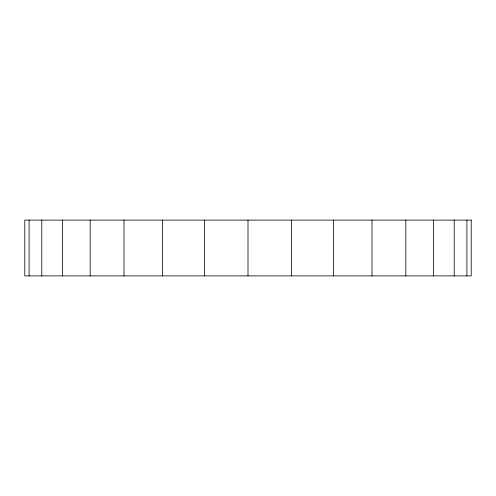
<?xml version="1.0" encoding="UTF-8"?>
<svg xmlns="http://www.w3.org/2000/svg" width="496" height="496" viewBox="0 0 496 496"><rect width="100%" height="100%" fill="white"/><g stroke="black" fill="none" stroke-linecap="round" stroke-linejoin="round"><path stroke-width="0.74" d="M466.91 220.1L466.91 275.9M454.212 220.1L454.212 275.9M433.585 220.1L433.585 275.9M405.827 220.1L405.827 275.9M372.006 220.1L372.006 275.9M333.417 220.1L333.417 275.9M291.543 220.1L291.543 275.9M248 220.1L248 275.9M204.457 220.1L204.457 275.9M162.583 220.1L162.583 275.9M123.994 220.1L123.994 275.9M90.173 220.1L90.173 275.9M62.415 220.1L62.415 275.9M41.788 220.1L41.788 275.9M29.09 220.1L29.09 275.9M471.2 220.1L24.8 220.1L24.8 275.9L471.2 275.9L471.2 220.1"/></g></svg>
